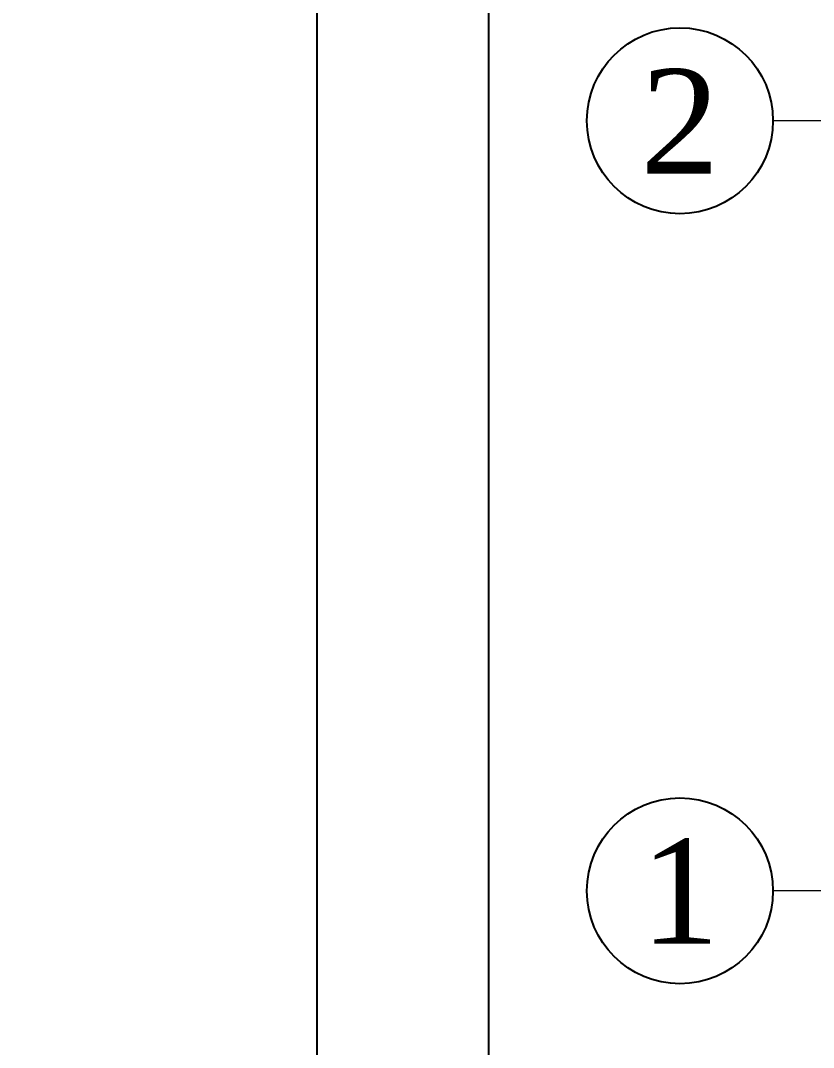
# Model space of a CAD drawing. Header units: millimetres. Extents: x 3470347 to 5996549, y -3470518 to 17149644.
# Drawn here: x 4822149 to 4828116, y 6610408 to 6618142 of the extents above; entities that cross this region are included whole.
import ezdxf
from ezdxf.enums import TextEntityAlignment as Align

# ---------------------------------------------------------------- set-up
doc = ezdxf.new("R2010")
doc.units = ezdxf.units.MM
doc.header["$MEASUREMENT"] = 0
doc.header["$PDMODE"] = 35
doc.header["$PDSIZE"] = -5
doc.linetypes.add('CENTER', pattern=[50.8, 31.75, -6.35, 6.35, -6.35])
doc.layers.get('0').update_dxf_attribs({"linetype": 'CONTINUOUS', "lineweight": 25})
doc.layers.get('DEFPOINTS').update_dxf_attribs({"linetype": 'CONTINUOUS', "lineweight": 25})
doc.layers.add('BOLT', color=1, linetype='CONTINUOUS')
doc.layers.add('YQ_AXIS', color=4, linetype='CONTINUOUS')
doc.layers.add('CENTER', color=8, linetype='CENTER', lineweight=0)
doc.layers.add('SHEET', color=7, linetype='CONTINUOUS', lineweight=15)
doc.styles.add('Aerial', font='times.ttf')
doc.styles.add('DIM', font='geniso.shx', dxfattribs={"width": 0.85})
doc.styles.add('TEXT3', font='geniso.shx')
doc.dimstyles.new('ST-100', dxfattribs={"dimscale": 100, "dimtxt": 7, "dimasz": 5, "dimexe": 0.18, "dimexo": 0.0625, "dimgap": 0.2, "dimtad": 0, "dimdec": 0, "dimzin": 0, "dimdsep": 46, "dimtxsty": 'DIM', "dimblk": 'OPEN90', "dimcen": 0.09, "dimclrd": 256, "dimclrt": 7, "dimadec": 0, "dimazin": 0, "dimtfac": 1, "dimtdec": 0, "dimtofl": 0, "dimtmove": 0, "dimatfit": 3, "dimldrblk": 'OPEN90', "dimfxl": 1, "dimtolj": 1, "dimtzin": 0, "dimlwd": -1, "dimarcsym": 0})

# ---------------------------------------------------------------- blocks, each defined once
blk = doc.blocks.new('_Open90')
at = {"color": 0, "linetype": 'ByBlock', "lineweight": -2}
for p, q in [((-0.5, 0.5), (0, 0)), ((0, 0), (-1, 0)), ((0, 0), (-0.5, -0.5))]:
    blk.add_line(p, q, dxfattribs=at)
blk = doc.blocks.new('*D1791')
at = {"layer": 'BOLT', "color": 0, "lineweight": -2}
for p, q in [((4832486.6, 6641107.3), (4828543.9, 6641107.3)), ((4832486.6, 6611107.3), (4828543.9, 6611107.3))]:
    blk.add_line(p, q, dxfattribs=at)
at = {"layer": 'BOLT'}
for p, q in [((4828561.9, 6640607.3), (4828561.9, 6628600.8)), ((4828561.9, 6611607.3), (4828561.9, 6623613.8))]:
    blk.add_line(p, q, dxfattribs=at)
at = {"layer": 'DEFPOINTS', "color": 0}
for p in [(4832492.9, 6641107.3), (4828561.9, 6611107.3), (4832492.9, 6611107.3)]:
    blk.add_point(p, dxfattribs=at)
at = {"layer": 'BOLT', "xscale": 500, "yscale": 500, "zscale": 500}
for p, rotation in [((4828561.9, 6641107.3), 90), ((4828561.9, 6611107.3), 270)]:
    blk.add_blockref('_Open90', p, dxfattribs=dict(at, rotation=rotation))
at = {"layer": 'BOLT', "color": 7, "insert": (4828561.9, 6626107.3), "char_height": 600, "attachment_point": 5, "rotation": 90, "style": 'DIM'}
blk.add_mtext('\\A1;30000 WALL O/O', dxfattribs=at)

msp = doc.modelspace()

# ---------------------------------------------------------------- linework, layer by layer
at = {"layer": 'CENTER', "color": 8, "ltscale": 60}
for p, q in [((4864873.95, 6617387.26, 0), (4827811.52, 6617387.26, 0)), ((4864873.95, 6611587.26, 0), (4827811.52, 6611587.26, 0))]:
    msp.add_line(p, q, dxfattribs=at)
at = {"layer": 'YQ_AXIS', "color": 8}
for centre in [(4827111.52, 6617387.26, 0), (4827111.52, 6611587.26, 0)]:
    msp.add_circle(centre, 700, dxfattribs=at)

# ---------------------------------------------------------------- texts
at = {"lineweight": 25, "insert": (4809670.7, 6614007.88, 0), "char_height": 222.5378, "width": 60811.1409, "attachment_point": 1, "style": 'TEXT3', "bg_fill": 2}
msp.add_mtext('{\\ftimes new roman|b0|i0|c0|p0;\\L-}', dxfattribs=at)
at = {"layer": 'YQ_AXIS', "color": 8, "style": 'Aerial'}
for s, p in [('2', (4827111.52, 6617387.26, 0)), ('1', (4827111.52, 6611587.26, 0))]:
    msp.add_text(s, height=787.5, dxfattribs=at).set_placement(p, align=Align.MIDDLE)

# ---------------------------------------------------------------- next in the draw order: linework, layer by layer
at = {"color": 192, "lineweight": 25, "elevation": 0}
msp.add_lwpolyline([(4824379.69, 6601077.16), (4892178.93, 6601077.16), (4892178.93, 6649016.07), (4824379.69, 6649016.07)], close=True, dxfattribs=at)
at = {"layer": 'SHEET', "color": 220, "lineweight": 25, "elevation": 0}
msp.add_lwpolyline([(4825671.11, 6602366.16), (4890887.51, 6602366.16), (4890887.51, 6647727.08), (4825671.11, 6647727.08)], close=True, dxfattribs=at)

# ---------------------------------------------------------------- next in the draw order: dimensions: what is measured, and where the dimension line sits
at = {"layer": 'BOLT'}
dim = msp.add_linear_dim(base=(4828561.91, 6611107.26, 0), p1=(4832492.87, 6641107.26, 0), p2=(4832492.87, 6611107.26, 0), angle=90, text='<> WALL O/O', dimstyle='ST-100', override={"dimtxt": 6, "dimtxsty": 'DIM', "dimblk": 'Open90', "dimtmove": 1}, dxfattribs=at)
dim.commit()
dim.dimension.update_dxf_attribs({"geometry": '*D1791', "text_midpoint": (4828561.91, 6626107.26, 0)})

doc.saveas('drawing.dxf')
